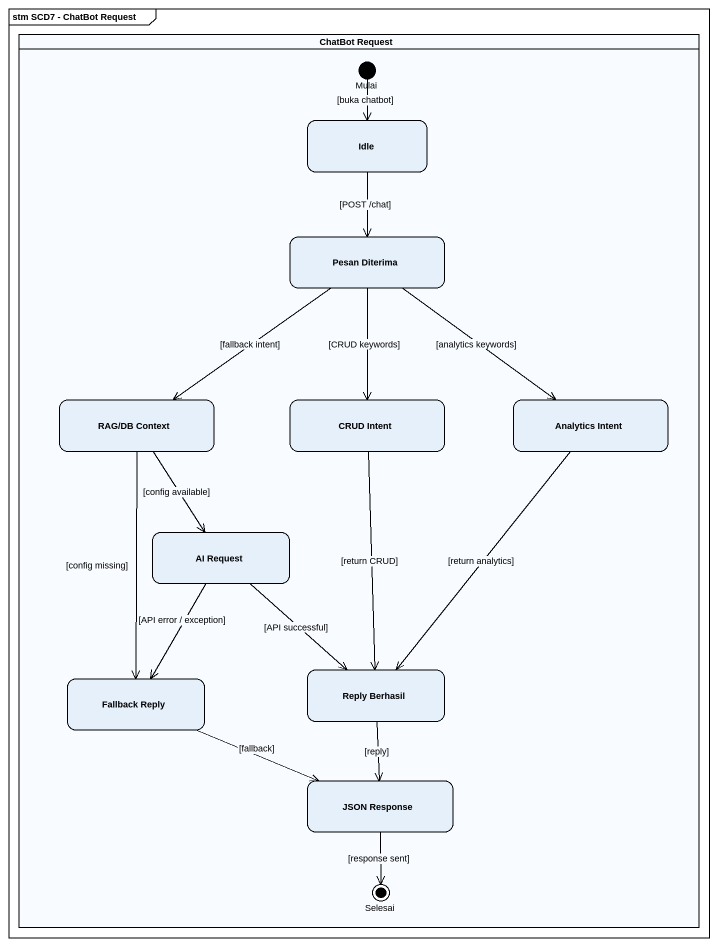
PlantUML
@startuml
mainframe stm SCD7 - ChatBot Request
hide empty description
state "ChatBot Request" as ChatBot_Request <<partition>> {
  state Mulai <<start>>
  state Idle
  state "Pesan Diterima" as Pesan_Diterima
  state "RAG/DB Context" as RAG_DB_Context
  state "CRUD Intent" as CRUD_Intent
  state "Analytics Intent" as Analytics_Intent
  state "AI Request" as AI_Request
  state "Reply Berhasil" as Reply_Berhasil
  state "Fallback Reply" as Fallback_Reply
  state "JSON Response" as JSON_Response
  state Selesai <<end>>
}
Mulai --> Idle : [buka chatbot]
Idle --> Pesan_Diterima : [POST /chat]
Pesan_Diterima --> RAG_DB_Context : [fallback intent]
Pesan_Diterima --> CRUD_Intent : [CRUD keywords]
Pesan_Diterima --> Analytics_Intent : [analytics keywords]
RAG_DB_Context --> AI_Request : [config available]
RAG_DB_Context --> Fallback_Reply : [config missing]
CRUD_Intent --> Reply_Berhasil : [return CRUD]
Analytics_Intent --> Reply_Berhasil : [return analytics]
AI_Request --> Reply_Berhasil : [API successful]
AI_Request --> Fallback_Reply : [API error / exception]
Reply_Berhasil --> JSON_Response : [reply]
Fallback_Reply -right-> JSON_Response : [fallback]
JSON_Response --> Selesai : [response sent]
@enduml
